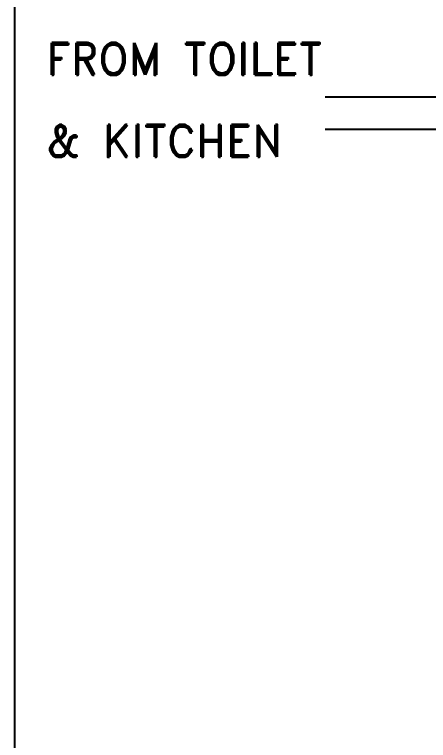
# Model space of a CAD drawing. Header units: metres. Extents: x 0 to 2856, y 0 to 1718.
# Drawn here: x 2734.276 to 2736.581, y 1585.702 to 1589.741 of the extents above; entities that cross this region are included whole.
import ezdxf

# ---------------------------------------------------------------- set-up
doc = ezdxf.new("R2010")
doc.units = ezdxf.units.M
doc.header["$MEASUREMENT"] = 0
doc.styles.add('rd', font='romand.shx')

# ---------------------------------------------------------------- blocks, each defined once
blk = doc.blocks.new('RECYLCLING OF BATH WATER')
for p, q in [((3836.78, 472.94), (3792.83, 472.94)), ((3836.78, 466.88), (3792.83, 466.88))]:
    blk.add_line(p, q)
at = {"style": 'rd'}
for s, p in [('FROM TOILET', (3740.62, 477.08)), ('& KITCHEN', (3740.62, 461.74))]:
    blk.add_text(s, height=6, dxfattribs=at).set_placement(p)

msp = doc.modelspace()

# ---------------------------------------------------------------- linework, layer by layer
msp.add_line((2734.2765, 1596.3228), (2734.2765, 1575.5763))

# ---------------------------------------------------------------- block references
at = {"xscale": 0.0297413051810728, "yscale": 0.0297413051810728, "zscale": 0.0297413051810728}
msp.add_blockref('RECYLCLING OF BATH WATER', (2623.2019, 1575.216), dxfattribs=at)

doc.saveas('drawing.dxf')
